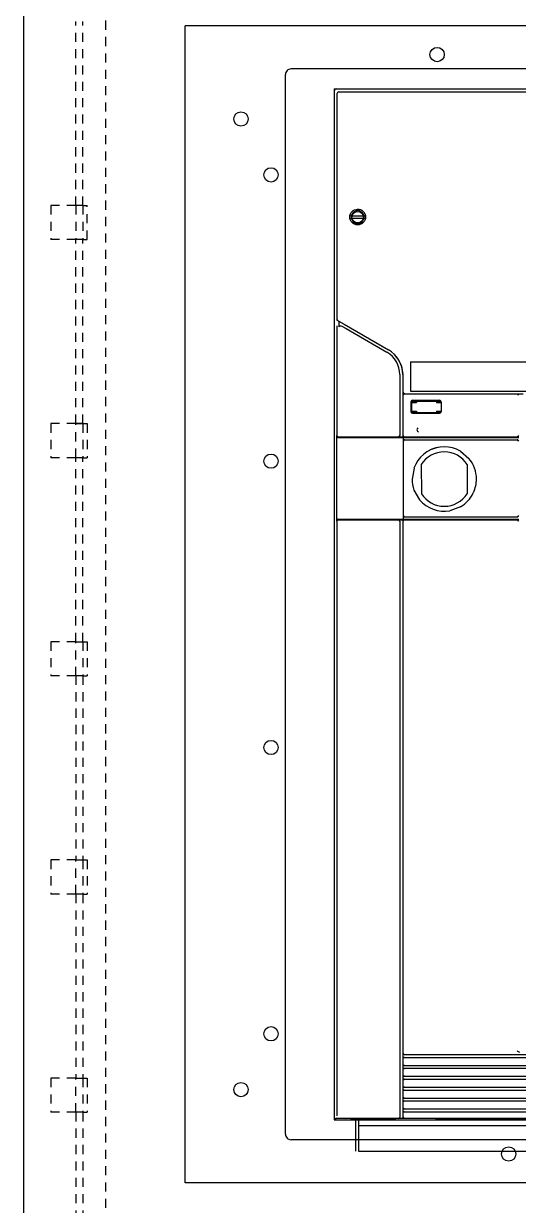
# Model space of a CAD drawing. Header units: inches. Extents: x 6 to 369, y -225 to 2.
# Drawn here: x 303.99 to 310.79, y -37.51 to -21.26 of the extents above; entities that cross this region are included whole.
import ezdxf

# ---------------------------------------------------------------- set-up
doc = ezdxf.new("R2010")
doc.units = ezdxf.units.IN
doc.header["$MEASUREMENT"] = 0
doc.linetypes.add('DOT2', pattern=[0.125, 0, -0.125])
doc.linetypes.add('HIDDEN2', pattern=[0.1875, 0.125, -0.0625])
for name, color, linetype in [('Cabinet', 253, 'HIDDEN2'), ('CB_E3_W_HR_3P', 10, 'Continuous'), ('CB_E3_W_HR_3P_DOOR_CUTOUT_FLUSH&EXTENDED_NO-FLANGE', 255, 'Continuous'), ('CB_E3_W_HR_3P_DOOR_CUTOUT_FLUSH_FLANGED', 2, 'Continuous'), ('D', 3, 'Continuous')]:
    doc.layers.add(name, color=color, linetype=linetype)

# ---------------------------------------------------------------- blocks, each defined once
blk = doc.blocks.new('A$C065B1C50')
at = {"layer": 'CB_E3_W_HR_3P'}
for centre in [(3.465, 15.512), (7.402, 15.512), (11.339, 15.512), (0.768, 14.626), (1.181, 13.858), (13.622, 13.858), (1.181, 9.921), (13.622, 9.921), (1.181, 5.984), (13.622, 5.984), (1.181, 2.047), (13.622, 2.047), (0.768, 1.28), (4.449, 0.394), (10.354, 0.394)]:
    blk.add_circle(centre, 0.0984, dxfattribs=at)
at = {"layer": 'CB_E3_W_HR_3P_DOOR_CUTOUT_FLUSH&EXTENDED_NO-FLANGE'}
for p, q in [((13.346, 15.315), (1.457, 15.315)), ((1.378, 0.669), (1.378, 15.236)), ((13.425, 0.669), (13.425, 15.236)), ((13.346, 0.591), (1.457, 0.591))]:
    blk.add_line(p, q, dxfattribs=at)
for centre, start, end in [((1.457, 15.236), 89.9998, 180.0002), ((13.346, 15.236), 0, 90), ((1.457, 0.669), 179.9998, 270.0002), ((13.346, 0.669), 269.9998, 0.0002)]:
    blk.add_arc(centre, 0.0787, start, end, dxfattribs=at)
at = {"layer": 'CB_E3_W_HR_3P_DOOR_CUTOUT_FLUSH_FLANGED'}
for p, q in [((0, 0), (0, 15.906)), ((14.016, 15.906), (0, 15.906)), ((14.016, 0), (14.016, 15.906)), ((14.016, 0), (0, 0))]:
    blk.add_line(p, q, dxfattribs=at)
blk = doc.blocks.new('A$C304D23F9')
at = {"layer": 'Cabinet', "linetype": 'HIDDEN2'}
for p, q in [((39.945, 90), (39.945, 0)), ((39.539, 78.234), (39.539, 80.765)), ((39.632, 78.234), (39.632, 80.765)), ((39.539, 78.234), (39.195, 78.234)), ((39.195, 78.234), (39.195, 77.765)), ((39.539, 78.234), (39.539, 77.765)), ((39.632, 78.234), (39.539, 78.234)), ((39.632, 78.234), (39.632, 77.765)), ((39.632, 78.234), (39.695, 78.234)), ((39.695, 77.765), (39.695, 78.234)), ((39.539, 77.765), (39.195, 77.765)), ((39.539, 75.234), (39.539, 77.765)), ((39.632, 77.765), (39.539, 77.765)), ((39.632, 75.234), (39.632, 77.765)), ((39.632, 77.765), (39.695, 77.765)), ((39.539, 75.234), (39.195, 75.234)), ((39.195, 75.234), (39.195, 74.765)), ((39.539, 74.765), (39.539, 75.234)), ((39.539, 75.234), (39.632, 75.234)), ((39.632, 75.234), (39.539, 75.234)), ((39.632, 75.234), (39.632, 74.765)), ((39.632, 75.234), (39.695, 75.234)), ((39.695, 75.234), (39.695, 74.765)), ((39.539, 74.765), (39.195, 74.765)), ((39.539, 72.234), (39.539, 74.765)), ((39.632, 74.765), (39.539, 74.765)), ((39.632, 74.765), (39.539, 74.765)), ((39.632, 72.234), (39.632, 74.765)), ((39.632, 74.765), (39.695, 74.765)), ((39.539, 72.234), (39.195, 72.234)), ((39.195, 72.234), (39.195, 71.765)), ((39.539, 71.765), (39.539, 72.234)), ((39.539, 72.234), (39.632, 72.234)), ((39.632, 72.234), (39.632, 71.765)), ((39.632, 72.234), (39.695, 72.234)), ((39.695, 72.234), (39.695, 71.765)), ((39.539, 71.765), (39.195, 71.765)), ((39.539, 71.765), (39.539, 69.234)), ((39.632, 71.765), (39.539, 71.765)), ((39.632, 71.765), (39.632, 69.234)), ((39.632, 71.765), (39.695, 71.765)), ((39.539, 69.234), (39.195, 69.234)), ((39.195, 69.234), (39.195, 68.765)), ((39.539, 69.234), (39.632, 69.234)), ((39.539, 68.765), (39.539, 69.234)), ((39.632, 69.234), (39.632, 68.765)), ((39.632, 69.234), (39.695, 69.234)), ((39.695, 69.234), (39.695, 68.765)), ((39.539, 68.765), (39.195, 68.765)), ((39.539, 68.765), (39.539, 66.234)), ((39.632, 68.765), (39.539, 68.765)), ((39.632, 68.765), (39.632, 66.234)), ((39.632, 68.765), (39.695, 68.765)), ((39.539, 66.234), (39.195, 66.234)), ((39.195, 66.234), (39.195, 65.765)), ((39.539, 66.234), (39.632, 66.234)), ((39.539, 65.765), (39.539, 66.234)), ((39.632, 66.234), (39.632, 65.765)), ((39.632, 66.234), (39.695, 66.234)), ((39.695, 66.234), (39.695, 65.765)), ((39.539, 65.765), (39.195, 65.765)), ((39.539, 65.765), (39.539, 63.234)), ((39.632, 65.765), (39.539, 65.765)), ((39.632, 65.765), (39.632, 63.234)), ((39.632, 65.765), (39.695, 65.765))]:
    blk.add_line(p, q, dxfattribs=at)

msp = doc.modelspace()

# ---------------------------------------------------------------- linework, layer by layer
at = {"layer": 'Cabinet', "color": 7, "linetype": 'DOT2'}
msp.add_line((308.25578, -22.16254), (318.96444, -22.16254), dxfattribs=at)
msp.add_line((308.25578, -22.16254), (318.96444, -22.16254), dxfattribs=at)
at = {"layer": 'CB_E3_W_HR_3P', "color": 7}
for p, q in [((308.25578, -22.16254), (308.59042, -22.16254)), ((308.25578, -22.16254), (308.25578, -36.33577)), ((308.25578, -22.19403), (308.25578, -36.30428)), ((308.28727, -22.16254), (308.59042, -22.16254)), ((308.29212, -22.23412), (308.29212, -25.04348)), ((308.29515, -22.22947), (308.29617, -22.22947)), ((308.29515, -22.22947), (308.29515, -25.32462)), ((308.32299, -22.20327), (308.32476, -22.20327)), ((308.32372, -22.20191), (308.409, -22.20191)), ((308.409, -22.20191), (318.81121, -22.20191)), ((308.59042, -22.16254), (318.62979, -22.16254)), ((308.59042, -22.16254), (318.62979, -22.16254)), ((308.65646, -23.85545), (308.65778, -23.85545)), ((308.678, -23.88498), (308.67985, -23.88498)), ((308.47653, -23.9086), (308.68463, -23.9086)), ((308.47653, -23.9401), (308.68463, -23.9401)), ((308.48165, -23.96372), (308.48316, -23.96372)), ((308.50358, -23.99325), (308.5047, -23.99325)), ((308.29175, -25.33857), (308.29292, -25.33925)), ((308.29292, -25.33925), (308.32297, -25.3566)), ((308.29515, -25.32462), (308.29617, -25.3252)), ((308.29515, -25.41927), (308.29515, -26.92632)), ((308.32297, -25.3566), (308.32297, -25.43326)), ((308.32297, -25.3566), (308.35474, -25.37494)), ((308.32297, -25.3566), (308.39522, -25.39831)), ((308.36179, -25.42447), (308.42085, -25.45857)), ((308.39522, -25.39831), (309.00381, -25.74968)), ((308.42085, -25.45857), (308.98412, -25.78377)), ((309.30893, -25.91451), (309.30893, -26.31608)), ((309.30893, -25.91451), (317.91129, -25.91451)), ((309.16129, -26.09063), (309.16129, -26.92632)), ((309.20066, -26.09063), (309.20066, -26.31608)), ((309.20066, -26.31608), (309.20066, -26.35546)), ((309.30893, -26.31608), (317.91129, -26.31608)), ((309.20066, -26.35546), (309.20066, -26.37514)), ((309.20066, -26.35546), (309.22034, -26.35546)), ((309.20066, -26.37514), (309.20066, -26.92632)), ((309.21026, -26.36122), (309.20549, -26.37514)), ((309.22034, -26.35545), (309.21026, -26.36122)), ((309.22034, -26.35545), (310.77546, -26.35545)), ((309.31385, -26.46373), (309.31385, -26.60152)), ((309.31877, -26.4588), (309.31877, -26.60644)), ((309.31877, -26.47357), (309.38767, -26.47357)), ((309.32369, -26.45388), (309.71739, -26.45388)), ((309.33353, -26.44404), (309.70755, -26.44404)), ((309.38767, -26.45388), (309.38767, -26.47357)), ((309.66326, -26.45388), (309.66326, -26.47357)), ((309.66326, -26.47357), (309.72723, -26.47357)), ((309.72723, -26.46373), (309.72723, -26.60152)), ((310.77546, -26.35545), (310.8542, -26.35545)), ((310.77546, -26.35545), (310.78515, -26.36122)), ((310.78515, -26.36122), (310.7879, -26.37514)), ((309.31877, -26.59167), (309.38767, -26.59167)), ((309.32369, -26.61136), (309.7174, -26.61136)), ((309.33353, -26.62121), (309.70755, -26.62121)), ((309.38767, -26.59167), (309.38767, -26.61136)), ((309.66326, -26.59167), (309.72723, -26.59167)), ((309.66326, -26.59167), (309.66326, -26.61136)), ((308.2906, -26.92632), (308.29292, -26.92632)), ((308.2906, -26.92632), (308.2906, -28.10743)), ((308.29121, -26.97356), (308.29121, -28.06018)), ((308.31029, -26.94601), (308.3126, -26.94601)), ((308.3109, -26.95388), (308.40932, -26.95388)), ((308.3126, -26.94601), (308.41101, -26.94601)), ((308.40083, -26.94601), (308.40083, -26.95388)), ((308.40384, -26.94601), (308.40384, -26.95388)), ((308.40932, -26.95388), (309.2046, -26.95388)), ((308.41101, -26.94601), (309.1416, -26.94601)), ((309.15145, -26.94024), (309.1416, -26.94601)), ((309.1416, -26.94601), (309.20066, -26.94601)), ((309.15646, -26.92632), (309.15145, -26.94024)), ((309.20066, -26.92632), (309.20066, -26.94601)), ((309.20066, -26.94601), (309.20066, -26.95388)), ((309.20066, -26.94601), (309.22034, -26.94601)), ((309.2046, -26.95388), (309.2046, -27.00506)), ((309.2046, -26.95388), (310.79515, -26.95388)), ((309.20672, -26.92632), (309.21026, -26.94024)), ((309.21026, -26.94024), (309.22034, -26.946)), ((309.22034, -26.946), (310.77546, -26.946)), ((309.41675, -26.87584), (309.41674, -26.87588)), ((310.78515, -26.94024), (310.77546, -26.946)), ((310.77546, -26.94601), (310.79515, -26.94601)), ((310.79032, -26.92632), (310.78515, -26.94024)), ((309.2046, -27.00506), (309.2046, -28.02868)), ((309.2142, -26.99114), (309.20942, -27.00506)), ((309.22428, -26.98538), (309.2142, -26.99114)), ((309.22428, -26.98538), (310.77546, -26.98538)), ((310.77546, -26.98538), (310.78515, -26.99114)), ((310.78515, -26.99114), (310.7879, -27.00506)), ((309.99298, -27.14314), (310.1099, -27.24276)), ((309.35635, -27.3756), (309.32861, -27.52671)), ((309.4546, -27.32811), (309.45656, -27.72843)), ((310.08845, -27.32811), (310.08649, -27.72843)), ((309.35532, -27.6782), (309.4331, -27.8107)), ((309.99267, -27.9098), (309.84844, -27.9629)), ((308.2906, -28.10743), (308.29292, -28.10743)), ((308.31029, -28.08774), (308.3126, -28.08774)), ((308.3109, -28.07986), (308.40932, -28.07986)), ((308.3126, -28.08774), (308.41101, -28.08774)), ((308.40083, -28.07986), (308.40083, -28.08774)), ((308.40384, -28.07986), (308.40384, -28.08774)), ((308.40932, -28.07986), (309.2046, -28.07986)), ((308.41101, -28.08774), (309.1416, -28.08774)), ((309.1416, -28.08774), (309.15145, -28.09351)), ((309.1416, -28.08774), (309.22034, -28.08774)), ((309.15145, -28.09351), (309.15452, -28.10743)), ((309.16129, -28.10743), (309.16129, -36.28689)), ((309.20066, -28.07986), (309.20066, -28.08774)), ((309.20066, -28.10743), (309.20066, -35.42041)), ((309.2046, -28.02869), (309.2046, -28.07986)), ((309.2046, -28.07986), (310.79515, -28.07986)), ((309.21026, -28.09351), (309.20549, -28.10743)), ((309.22034, -28.08774), (309.21026, -28.09351)), ((309.21066, -28.02868), (309.2142, -28.0426)), ((309.2142, -28.0426), (309.22428, -28.04837)), ((309.22034, -28.08774), (310.77546, -28.08774)), ((309.22428, -28.04837), (310.77546, -28.04837)), ((310.78515, -28.0426), (310.77546, -28.04837)), ((310.77546, -28.08774), (310.78515, -28.09351)), ((310.79032, -28.02868), (310.78515, -28.0426)), ((310.78515, -28.09351), (310.7879, -28.10743)), ((308.29515, -28.11168), (308.29515, -36.28273)), ((309.20066, -35.42041), (309.20066, -35.49915)), ((309.20549, -35.42041), (309.21026, -35.43433)), ((309.20619, -35.48947), (309.20066, -35.49915)), ((309.20066, -35.49915), (309.20066, -35.57002)), ((309.20066, -35.57002), (309.20066, -35.64876)), ((309.20066, -35.57002), (309.20619, -35.5797)), ((309.21962, -35.48622), (309.20619, -35.48947)), ((309.20619, -35.5797), (309.21971, -35.58486)), ((309.21026, -35.43433), (309.22034, -35.4401)), ((309.21986, -35.4401), (309.22034, -35.4401)), ((309.21986, -35.47947), (309.22034, -35.47947)), ((309.22034, -35.4401), (311.66129, -35.4401)), ((309.22034, -35.47947), (317.99987, -35.47947)), ((309.20619, -35.63908), (309.20066, -35.64876)), ((309.20066, -35.64876), (309.20066, -35.71963)), ((309.20066, -35.71963), (309.20066, -35.79837)), ((309.20066, -35.71963), (309.20619, -35.72931)), ((309.21962, -35.63583), (309.20619, -35.63908)), ((309.20619, -35.72931), (309.21971, -35.73447)), ((309.21986, -35.58971), (309.22034, -35.58971)), ((309.21986, -35.62908), (309.22034, -35.62908)), ((309.21986, -35.73931), (309.22034, -35.73931)), ((309.22034, -35.58971), (317.99987, -35.58971)), ((309.22034, -35.62908), (317.99987, -35.62908)), ((309.22034, -35.73931), (317.99987, -35.73931)), ((309.20619, -35.78869), (309.20066, -35.79837)), ((309.20066, -35.79837), (309.20066, -35.86923)), ((309.20066, -35.86923), (309.20066, -35.94797)), ((309.20066, -35.86923), (309.20619, -35.87892)), ((309.21962, -35.78544), (309.20619, -35.78869)), ((309.20619, -35.87892), (309.21971, -35.88408)), ((309.21986, -35.77868), (309.22034, -35.77868)), ((309.21986, -35.88892), (309.22034, -35.88892)), ((309.22034, -35.77868), (317.99987, -35.77868)), ((309.22034, -35.88892), (317.99987, -35.88892)), ((309.20619, -35.93829), (309.20066, -35.94797)), ((309.20066, -35.94797), (309.20066, -36.01884)), ((309.20066, -36.01884), (309.20066, -36.09758)), ((309.20066, -36.01884), (309.20619, -36.02852)), ((309.21962, -35.93504), (309.20619, -35.93829)), ((309.20619, -36.02852), (309.21971, -36.03368)), ((309.21986, -35.92829), (309.22034, -35.92829)), ((309.21986, -36.03852), (309.22034, -36.03852)), ((309.22034, -35.92829), (317.99987, -35.92829)), ((309.22034, -36.03852), (317.99987, -36.03852)), ((309.20619, -36.0879), (309.20066, -36.09758)), ((309.20066, -36.09758), (309.20066, -36.16845)), ((309.20066, -36.16845), (309.20066, -36.24719)), ((309.20066, -36.16845), (309.20619, -36.17813)), ((309.21962, -36.08465), (309.20619, -36.0879)), ((309.20619, -36.17813), (309.21971, -36.18329)), ((309.21962, -36.23426), (309.20619, -36.2375)), ((309.21986, -36.07789), (309.22034, -36.07789)), ((309.21986, -36.18813), (309.22034, -36.18813)), ((309.21986, -36.2275), (309.22034, -36.2275)), ((309.22034, -36.07789), (317.99987, -36.07789)), ((309.22034, -36.18813), (317.99987, -36.18813)), ((309.22034, -36.2275), (317.99987, -36.2275)), ((308.29606, -36.31608), (308.25578, -36.33577)), ((308.25578, -36.33577), (308.59042, -36.33577)), ((308.28727, -36.33577), (308.59042, -36.33577)), ((308.29606, -36.31608), (308.36404, -36.31608)), ((308.36404, -36.31608), (318.85617, -36.31608)), ((308.48018, -36.31812), (309.10701, -36.31812)), ((308.55105, -36.33577), (308.55105, -36.76884)), ((308.59042, -36.33577), (308.59042, -36.76884)), ((308.59042, -36.33577), (318.62979, -36.33577)), ((308.59042, -36.33577), (318.62979, -36.33577)), ((308.59042, -36.33577), (308.59042, -36.41451)), ((309.1416, -36.31839), (309.1416, -36.31863)), ((309.15552, -36.30501), (309.15145, -36.30855)), ((309.16129, -36.2987), (309.15552, -36.30501)), ((309.16129, -36.28689), (309.16129, -36.2987)), ((309.16129, -36.2987), (309.16129, -36.29886)), ((309.20619, -36.2375), (309.20066, -36.24719)), ((309.20066, -36.24719), (309.20066, -36.29817)), ((309.20066, -36.29817), (309.20066, -36.29886)), ((309.20549, -36.29817), (309.21029, -36.31205)), ((309.21029, -36.31205), (309.22034, -36.31786)), ((309.22034, -36.31786), (309.22034, -36.31863)), ((308.59042, -36.41451), (311.39587, -36.41451)), ((308.59042, -36.41451), (308.59042, -36.76884)), ((308.59042, -36.76884), (318.62979, -36.76884)), ((308.59042, -36.76884), (310.59808, -36.76884)), ((308.59042, -36.76884), (318.62979, -36.76884))]:
    msp.add_line(p, q, dxfattribs=at)
for points in [[(308.28727, -22.16254), (308.265, -22.17176), (308.25578, -22.19403)], [(308.32372, -22.20191), (308.30424, -22.20998), (308.29617, -22.22947)], [(308.29617, -25.3252), (308.30994, -25.34907)], [(308.32297, -25.43326), (308.33006, -25.42071), (308.34858, -25.41899), (308.36179, -25.42447)], [(309.08462, -25.81298), (309.14566, -25.89503), (309.18141, -25.97257), (309.20066, -26.09062)], [(308.2906, -26.92632), (308.29637, -26.94024), (308.31029, -26.94601)], [(308.29292, -26.92632), (308.29868, -26.94024), (308.3126, -26.94601)], [(308.31029, -28.08774), (308.29637, -28.09351), (308.2906, -28.10743)], [(308.3126, -28.08774), (308.29868, -28.09351), (308.29292, -28.10743)], [(310.80892, -35.41057), (310.78215, -35.39797), (310.77484, -35.39089)], [(308.25578, -36.30428), (308.265, -36.32654), (308.28727, -36.33577)], [(308.30607, -36.31322), (308.41101, -36.31812)], [(309.1416, -36.31839), (309.15552, -36.31262)], [(309.20066, -36.29817), (309.20347, -36.3083)], [(309.65216, -36.31752), (317.56806, -36.31752)]]:
    msp.add_lwpolyline(points, dxfattribs=at)
for radius in [0.10827, 0.10827, 0.07874]:
    msp.add_circle((308.58058, -23.92435), radius, dxfattribs=at)
for centre, radius, start, end in [((308.58058, -23.92435), 0.08858, 10.240931, 169.759069), ((308.58058, -23.92435), 0.10827, 356.149952, 90), ((308.58058, -23.92435), 0.08858, 190.239122, 349.760878), ((308.80696, -26.09063), 0.35433, 0.000306, 59.999694), ((308.80696, -26.09063), 0.3937, 0.00142, 60), ((308.80696, -26.09063), 0.3937, 0.000265, 60.000161), ((309.24003, -26.31608), 0.03937, 180.006474, 269.993565), ((309.22034, -26.37514), 0.01969, 149.214511, 180.000561), ((309.33353, -26.46373), 0.01969, 90.000725, 179.999427), ((309.70755, -26.46373), 0.01969, 0.000588, 89.999292), ((309.33353, -26.60152), 0.01969, 180.000573, 269.999275), ((309.70755, -26.60152), 0.01969, 270.000016, 359.999412), ((308.3109, -26.97356), 0.01969, 89.999439, 180.000561), ((309.1416, -26.92632), 0.01969, 270.000001, 286.912922), ((309.1416, -26.92632), 0.01969, 320.68127, 0), ((309.22034, -26.92632), 0.01969, 180, 215.137405), ((309.42541, -26.84758), 0.0296, 125.278289, 252.955562), ((309.22428, -27.00506), 0.01969, 142.171786, 179.986655), ((309.22428, -27.00506), 0.01969, 90.000823, 106.488422), ((309.77153, -27.5267), 0.44291, 99.991542, 160.001444), ((309.77152, -27.52671), 0.44291, 59.999589, 120.000013), ((310.77546, -27.00506), 0.01968, 69.177676, 90.00319), ((310.77546, -27.00506), 0.01968, 359.995645, 47.540909), ((309.77153, -27.52672), 0.37402, 32.073319, 147.926668), ((309.77152, -27.52671), 0.44291, 359.999576, 39.999527), ((309.77153, -27.52671), 0.44292, 180.001048, 200.000765), ((309.77153, -27.52672), 0.44291, 335.289543, 0.001306), ((309.77153, -27.52672), 0.37402, 212.636954, 327.363034), ((309.77153, -27.52672), 0.44291, 299.996842, 334.423985), ((309.77153, -27.52671), 0.44292, 220.000391, 279.999187), ((308.3109, -28.06018), 0.01969, 180, 270.002686), ((309.1416, -28.10743), 0.01969, 73.087075, 90), ((309.1416, -28.10743), 0.01969, 0, 44.280816), ((309.22034, -28.10743), 0.01969, 142.232989, 180), ((309.22428, -28.02868), 0.01969, 180.013079, 221.3635), ((309.22034, -28.10743), 0.01969, 90.000001, 106.396575), ((309.22428, -28.02868), 0.01969, 253.511644, 269.999284), ((310.77546, -28.02868), 0.01969, 270.000687, 287.351727), ((310.77546, -28.10743), 0.01969, 72.648052, 89.999107), ((310.77546, -28.10743), 0.01969, 0.000777, 46.104957), ((309.22035, -35.42041), 0.01969, 180.00795, 211.962646), ((309.22035, -35.49916), 0.01969, 91.403254, 129.577794), ((309.22034, -35.49915), 0.01969, 90, 128.2502), ((309.22035, -35.42041), 0.01969, 266.726695, 268.596746), ((309.22035, -35.64876), 0.01969, 91.403254, 129.577794), ((309.22034, -35.64876), 0.01969, 90, 128.2502), ((309.22035, -35.57002), 0.01969, 236.728144, 268.596746), ((309.22035, -35.71962), 0.01969, 236.728143, 268.596746), ((309.22034, -35.57002), 0.01969, 238.720047, 270.000561), ((309.22034, -35.71963), 0.01969, 238.720045, 270.000561), ((309.22035, -35.79837), 0.01969, 91.403254, 129.577795), ((309.22034, -35.79837), 0.01969, 90, 128.250201), ((309.22035, -35.86923), 0.01969, 236.728144, 268.596746), ((309.22034, -35.86923), 0.01969, 238.720047, 270.000561), ((309.22035, -35.94798), 0.01969, 91.403254, 129.577794), ((309.22034, -35.94797), 0.01969, 90, 128.2502), ((309.22035, -36.01884), 0.01969, 236.728143, 268.596746), ((309.22034, -36.01884), 0.01969, 238.720046, 270.000561), ((309.22035, -36.09758), 0.01969, 91.403254, 129.577794), ((309.22035, -36.24719), 0.01969, 91.403254, 129.577794), ((309.22034, -36.09758), 0.01969, 90, 128.2502), ((309.22034, -36.24719), 0.01969, 90, 128.2502), ((309.22035, -36.16844), 0.01969, 236.728144, 268.596746), ((309.22034, -36.16845), 0.01969, 238.720046, 270.000561), ((309.1414, -36.29874), 0.01989, 270.593579, 323.287687), ((309.1414, -36.29874), 0.01989, 354.196039, 359.656885), ((309.22055, -36.29874), 0.01989, 180.343115, 213.144216), ((309.22055, -36.29874), 0.01989, 263.643683, 269.406421)]:
    msp.add_arc(centre, radius, start, end, dxfattribs=at)
at = {"layer": 'D', "color": 7}
msp.add_line((303.98795, -12.62335), (303.98795, -101.37568), dxfattribs=at)

# ---------------------------------------------------------------- block references
at = {"layer": 'Cabinet', "color": 7, "linetype": 'DOT2'}
msp.add_blockref('A$C065B1C50', (306.20853, -37.20191), dxfattribs=at)
at = {"layer": 'D', "color": 7}
msp.add_blockref('A$C304D23F9', (265.16799, -101.99835), dxfattribs=at)

doc.saveas('drawing.dxf')
